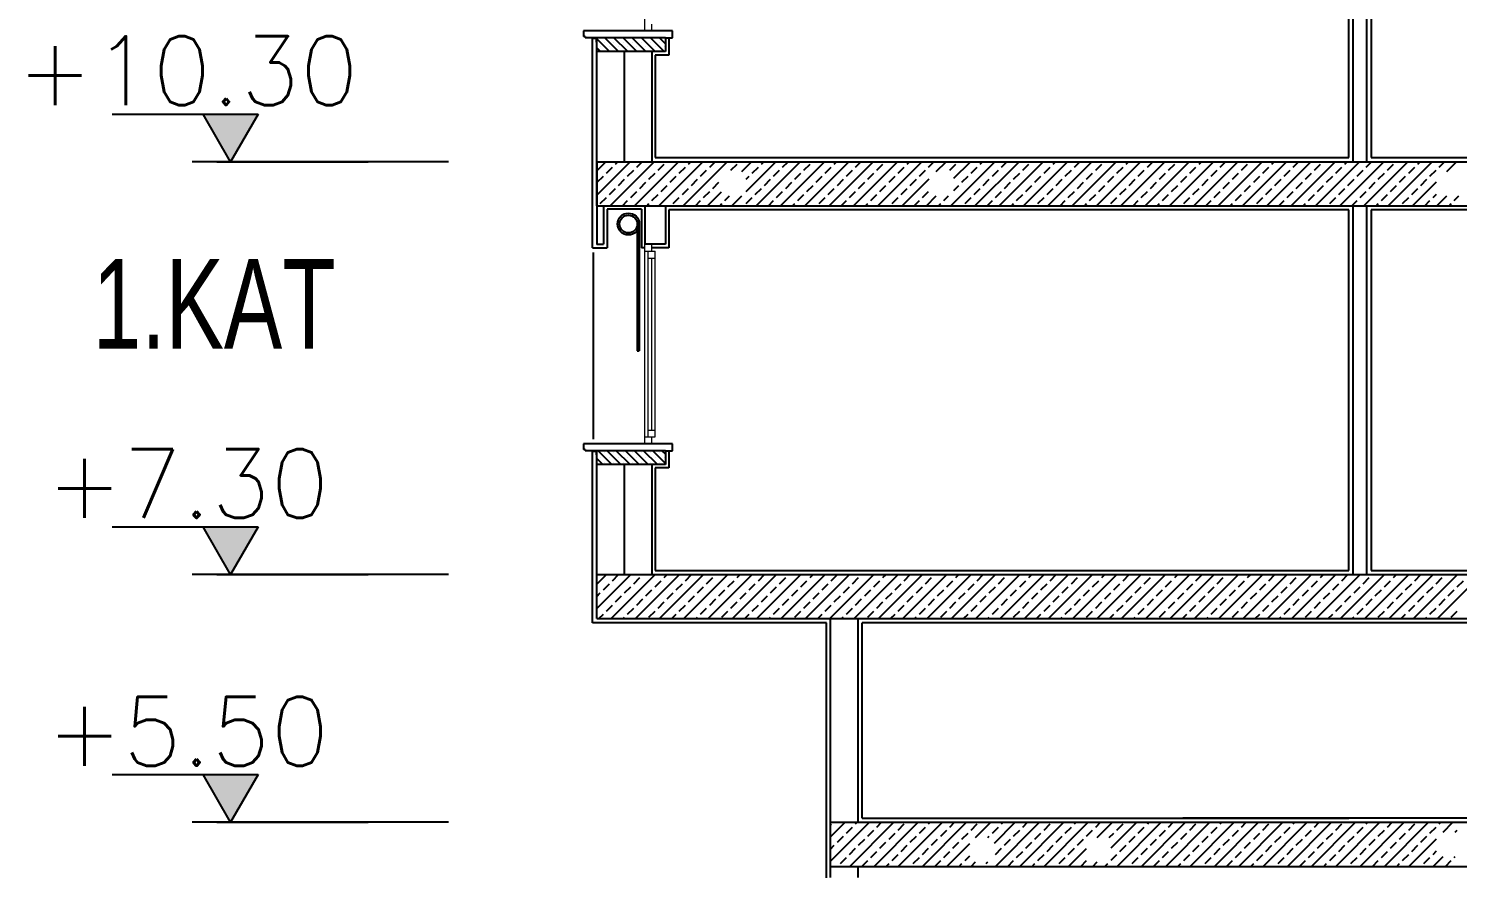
# Model space of a CAD drawing. Header units: inches. Extents: x -7543 to -822, y 102837 to 190349.
# Drawn here: x -837.1014 to -837.0495, y 102836.7615 to 102836.792 of the extents above; entities that cross this region are included whole.
import ezdxf
from ezdxf.enums import TextEntityAlignment as Align

# ---------------------------------------------------------------- set-up
doc = ezdxf.new("R2010")
doc.units = ezdxf.units.IN
doc.header["$MEASUREMENT"] = 0
doc.linetypes.add('ACAD_ISO07W100', pattern=[3, 0, -3])
doc.layers.add('PENCERE', color=7, linetype='Continuous', lineweight=18, true_color=0xffb360)
doc.layers.add('TARAMA', color=8, linetype='Continuous', lineweight=25)
doc.styles.add('MEKAN', font='arial.ttf', dxfattribs={"width": 0.7, "height": 30})
doc.styles.add('ÖLÇÜ', font='simplex.shx')

msp = doc.modelspace()

# ---------------------------------------------------------------- hatches: boundary and pattern name
at = {"layer": 'TARAMA'}
for points in [[(-837.093067, 102836.788919), (-837.095067, 102836.788919), (-837.094067, 102836.787187)], [(-837.093067, 102836.773919), (-837.095067, 102836.773919), (-837.094067, 102836.772187)], [(-837.093067, 102836.764919), (-837.095067, 102836.764919), (-837.094067, 102836.763187)]]:
    msp.add_hatch(color=2, dxfattribs=at).paths.add_polyline_path(points)

# ---------------------------------------------------------------- linework, layer by layer
at = {"layer": 'PENCERE'}
for p, q in [((-837.079005, 102836.791937), (-837.079005, 102836.799187)), ((-837.078755, 102836.791937), (-837.078755, 102836.792187)), ((-837.079005, 102836.776937), (-837.079005, 102836.784187)), ((-837.079005, 102836.783937), (-837.07863, 102836.783937)), ((-837.07888, 102836.777187), (-837.07888, 102836.783937)), ((-837.078755, 102836.783937), (-837.078755, 102836.784187)), ((-837.07863, 102836.777187), (-837.07863, 102836.783937)), ((-837.07888, 102836.783687), (-837.07863, 102836.783687)), ((-837.078755, 102836.777437), (-837.078755, 102836.783687)), ((-837.079005, 102836.777187), (-837.07863, 102836.777187)), ((-837.07888, 102836.777437), (-837.07863, 102836.777437)), ((-837.078755, 102836.776937), (-837.078755, 102836.777187))]:
    msp.add_line(p, q, dxfattribs=at)
at = {"layer": 'TARAMA'}
for p, q in [((-837.053255, 102836.787187), (-837.053255, 102836.800587)), ((-837.052755, 102836.787187), (-837.052755, 102836.800587)), ((-837.053405, 102836.787337), (-837.053405, 102836.800437)), ((-837.052605, 102836.800437), (-837.052605, 102836.787337)), ((-837.08123, 102836.791937), (-837.08123, 102836.791737)), ((-837.078005, 102836.791937), (-837.08123, 102836.791937)), ((-837.08118, 102836.791737), (-837.08123, 102836.791737)), ((-837.08118, 102836.791737), (-837.08118, 102836.791687)), ((-837.078005, 102836.791687), (-837.078005, 102836.791937)), ((-837.080905, 102836.791687), (-837.08118, 102836.791687)), ((-837.078255, 102836.791687), (-837.080905, 102836.791687)), ((-837.080905, 102836.791687), (-837.080905, 102836.791687)), ((-837.080905, 102836.787437), (-837.080905, 102836.791662)), ((-837.08078, 102836.791662), (-837.08088, 102836.791662)), ((-837.08078, 102836.791662), (-837.08078, 102836.791562)), ((-837.080755, 102836.787187), (-837.080755, 102836.791687)), ((-837.08029, 102836.791187), (-837.080755, 102836.791653)), ((-837.080755, 102836.791537), (-837.080755, 102836.791537)), ((-837.080621, 102836.791187), (-837.080755, 102836.791321)), ((-837.078255, 102836.791187), (-837.080755, 102836.791187)), ((-837.080624, 102836.791687), (-837.080624, 102836.791687)), ((-837.080624, 102836.791355), (-837.080624, 102836.791355)), ((-837.079958, 102836.791187), (-837.080458, 102836.791687)), ((-837.080458, 102836.791521), (-837.080458, 102836.791521)), ((-837.080458, 102836.79119), (-837.080458, 102836.79119)), ((-837.080292, 102836.791687), (-837.080292, 102836.791687)), ((-837.080292, 102836.791355), (-837.080292, 102836.791355)), ((-837.079627, 102836.791187), (-837.080127, 102836.791687)), ((-837.080126, 102836.791521), (-837.080126, 102836.791521)), ((-837.080126, 102836.79119), (-837.080126, 102836.79119)), ((-837.079961, 102836.791687), (-837.079961, 102836.791687)), ((-837.079961, 102836.791355), (-837.079961, 102836.791355)), ((-837.079295, 102836.791187), (-837.079795, 102836.791687)), ((-837.079795, 102836.791521), (-837.079795, 102836.791521)), ((-837.079795, 102836.79119), (-837.079795, 102836.79119)), ((-837.079755, 102836.791187), (-837.079755, 102836.787187)), ((-837.079629, 102836.791687), (-837.079629, 102836.791687)), ((-837.079629, 102836.791355), (-837.079629, 102836.791355)), ((-837.078964, 102836.791187), (-837.079464, 102836.791687)), ((-837.079463, 102836.791521), (-837.079463, 102836.791521)), ((-837.079463, 102836.79119), (-837.079463, 102836.79119)), ((-837.079298, 102836.791687), (-837.079298, 102836.791687)), ((-837.079298, 102836.791355), (-837.079298, 102836.791355)), ((-837.078632, 102836.791187), (-837.079132, 102836.791687)), ((-837.079132, 102836.791521), (-837.079132, 102836.791521)), ((-837.079132, 102836.79119), (-837.079132, 102836.79119)), ((-837.078966, 102836.791687), (-837.078966, 102836.791687)), ((-837.078966, 102836.791355), (-837.078966, 102836.791355)), ((-837.078301, 102836.791187), (-837.078801, 102836.791687)), ((-837.078801, 102836.791521), (-837.078801, 102836.791521)), ((-837.078801, 102836.79119), (-837.078801, 102836.79119)), ((-837.078755, 102836.791187), (-837.078755, 102836.787187)), ((-837.078635, 102836.791687), (-837.078635, 102836.791687)), ((-837.078635, 102836.791355), (-837.078635, 102836.791355)), ((-837.078255, 102836.791473), (-837.078469, 102836.791687)), ((-837.078469, 102836.791521), (-837.078469, 102836.791521)), ((-837.078469, 102836.79119), (-837.078469, 102836.79119)), ((-837.078303, 102836.791687), (-837.078303, 102836.791687)), ((-837.078303, 102836.791355), (-837.078303, 102836.791355)), ((-837.078255, 102836.791687), (-837.078255, 102836.791187)), ((-837.078255, 102836.791687), (-837.078255, 102836.791687)), ((-837.078255, 102836.791687), (-837.078255, 102836.791687)), ((-837.078255, 102836.791687), (-837.07813, 102836.791687)), ((-837.07813, 102836.791687), (-837.07813, 102836.791062)), ((-837.07813, 102836.791687), (-837.078005, 102836.791687)), ((-837.07813, 102836.791062), (-837.07863, 102836.791062)), ((-837.07863, 102836.791062), (-837.07863, 102836.787337)), ((-837.080905, 102836.784062), (-837.080905, 102836.789719)), ((-837.080755, 102836.787187), (-837.028505, 102836.787187)), ((-837.080755, 102836.785587), (-837.080755, 102836.787187)), ((-837.080755, 102836.786324), (-837.080755, 102836.787187)), ((-837.080755, 102836.78686), (-837.080428, 102836.787187)), ((-837.080755, 102836.785976), (-837.079544, 102836.787187)), ((-837.080755, 102836.787185), (-837.080755, 102836.786324)), ((-837.080755, 102836.787185), (-837.080755, 102836.784185)), ((-837.08026, 102836.785587), (-837.07866, 102836.787187)), ((-837.080071, 102836.787102), (-837.079986, 102836.787187)), ((-837.079376, 102836.785587), (-837.077776, 102836.787187)), ((-837.079298, 102836.786991), (-837.079102, 102836.787187)), ((-837.07863, 102836.787337), (-837.053405, 102836.787337)), ((-837.078524, 102836.786881), (-837.078303, 102836.787102)), ((-837.078492, 102836.785587), (-837.076892, 102836.787187)), ((-837.077608, 102836.785587), (-837.076008, 102836.787187)), ((-837.07742, 102836.787102), (-837.077334, 102836.787187)), ((-837.076646, 102836.786991), (-837.07645, 102836.787187)), ((-837.075873, 102836.786881), (-837.075652, 102836.787102)), ((-837.075483, 102836.786829), (-837.075124, 102836.787187)), ((-837.075321, 102836.786106), (-837.074241, 102836.787187)), ((-837.074957, 102836.785587), (-837.073357, 102836.787187)), ((-837.074768, 102836.787102), (-837.074683, 102836.787187)), ((-837.074073, 102836.785587), (-837.072473, 102836.787187)), ((-837.073994, 102836.786991), (-837.073799, 102836.787187)), ((-837.073221, 102836.786881), (-837.073, 102836.787102)), ((-837.073189, 102836.785587), (-837.071589, 102836.787187)), ((-837.072305, 102836.785587), (-837.070705, 102836.787187)), ((-837.072116, 102836.787102), (-837.072031, 102836.787187)), ((-837.071421, 102836.785587), (-837.069821, 102836.787187)), ((-837.071343, 102836.786991), (-837.071147, 102836.787187)), ((-837.070569, 102836.786881), (-837.070348, 102836.787102)), ((-837.070537, 102836.785587), (-837.068937, 102836.787187)), ((-837.069465, 102836.787102), (-837.069379, 102836.787187)), ((-837.068691, 102836.786991), (-837.068495, 102836.787187)), ((-837.068412, 102836.786829), (-837.068053, 102836.787187)), ((-837.067918, 102836.786881), (-837.067697, 102836.787102)), ((-837.067886, 102836.785587), (-837.066286, 102836.787187)), ((-837.067771, 102836.786585), (-837.067169, 102836.787187)), ((-837.067002, 102836.785587), (-837.065402, 102836.787187)), ((-837.066813, 102836.787102), (-837.066728, 102836.787187)), ((-837.066118, 102836.785587), (-837.064518, 102836.787187)), ((-837.06604, 102836.786991), (-837.065844, 102836.787187)), ((-837.065266, 102836.786881), (-837.065045, 102836.787102)), ((-837.065234, 102836.785587), (-837.063634, 102836.787187)), ((-837.06435, 102836.785587), (-837.06275, 102836.787187)), ((-837.064161, 102836.787102), (-837.064076, 102836.787187)), ((-837.063466, 102836.785587), (-837.061866, 102836.787187)), ((-837.063388, 102836.786991), (-837.063192, 102836.787187)), ((-837.062614, 102836.786881), (-837.062393, 102836.787102)), ((-837.062582, 102836.785587), (-837.060982, 102836.787187)), ((-837.061698, 102836.785587), (-837.060098, 102836.787187)), ((-837.06151, 102836.787102), (-837.061424, 102836.787187)), ((-837.060815, 102836.785587), (-837.059215, 102836.787187)), ((-837.060736, 102836.786991), (-837.06054, 102836.787187)), ((-837.059963, 102836.786881), (-837.059742, 102836.787102)), ((-837.059931, 102836.785587), (-837.058331, 102836.787187)), ((-837.059047, 102836.785587), (-837.057447, 102836.787187)), ((-837.058858, 102836.787102), (-837.058773, 102836.787187)), ((-837.058163, 102836.785587), (-837.056563, 102836.787187)), ((-837.058085, 102836.786991), (-837.057889, 102836.787187)), ((-837.057311, 102836.786881), (-837.05709, 102836.787102)), ((-837.057279, 102836.785587), (-837.055679, 102836.787187)), ((-837.056395, 102836.785587), (-837.054795, 102836.787187)), ((-837.056206, 102836.787102), (-837.056121, 102836.787187)), ((-837.055511, 102836.785587), (-837.053911, 102836.787187)), ((-837.055433, 102836.786991), (-837.055237, 102836.787187)), ((-837.05466, 102836.786881), (-837.054439, 102836.787102)), ((-837.054627, 102836.785587), (-837.053027, 102836.787187)), ((-837.053743, 102836.785587), (-837.052143, 102836.787187)), ((-837.053555, 102836.787102), (-837.053469, 102836.787187)), ((-837.05286, 102836.785587), (-837.05126, 102836.787187)), ((-837.052781, 102836.786991), (-837.052585, 102836.787187)), ((-837.052605, 102836.787337), (-837.039155, 102836.787337)), ((-837.052008, 102836.786881), (-837.051787, 102836.787102)), ((-837.051976, 102836.785587), (-837.050376, 102836.787187)), ((-837.050903, 102836.787102), (-837.050818, 102836.787187)), ((-837.05013, 102836.786991), (-837.049934, 102836.787187)), ((-837.04985, 102836.786829), (-837.049492, 102836.787187)), ((-837.080734, 102836.786439), (-837.080513, 102836.78666)), ((-837.080403, 102836.78677), (-837.080182, 102836.786991)), ((-837.079961, 102836.786328), (-837.07974, 102836.786549)), ((-837.079629, 102836.78666), (-837.079408, 102836.786881)), ((-837.078856, 102836.786549), (-837.078635, 102836.78677)), ((-837.078082, 102836.786439), (-837.077861, 102836.78666)), ((-837.077751, 102836.78677), (-837.07753, 102836.786991)), ((-837.077309, 102836.786328), (-837.077088, 102836.786549)), ((-837.076978, 102836.78666), (-837.076757, 102836.786881)), ((-837.075321, 102836.786548), (-837.07521, 102836.78666)), ((-837.075099, 102836.78677), (-837.074878, 102836.786991)), ((-837.074657, 102836.786328), (-837.074436, 102836.786549)), ((-837.074326, 102836.78666), (-837.074105, 102836.786881)), ((-837.073553, 102836.786549), (-837.073332, 102836.78677)), ((-837.072779, 102836.786439), (-837.072558, 102836.78666)), ((-837.072448, 102836.78677), (-837.072227, 102836.786991)), ((-837.072006, 102836.786328), (-837.071785, 102836.786549)), ((-837.071674, 102836.78666), (-837.071453, 102836.786881)), ((-837.070901, 102836.786549), (-837.07068, 102836.78677)), ((-837.070127, 102836.786439), (-837.069906, 102836.78666)), ((-837.069796, 102836.78677), (-837.069575, 102836.786991)), ((-837.069653, 102836.785587), (-837.068671, 102836.786569)), ((-837.069354, 102836.786328), (-837.069133, 102836.786549)), ((-837.069023, 102836.78666), (-837.068802, 102836.786881)), ((-837.067476, 102836.786439), (-837.067255, 102836.78666)), ((-837.067144, 102836.78677), (-837.066923, 102836.786991)), ((-837.066702, 102836.786328), (-837.066481, 102836.786549)), ((-837.066371, 102836.78666), (-837.06615, 102836.786881)), ((-837.065598, 102836.786549), (-837.065377, 102836.78677)), ((-837.064824, 102836.786439), (-837.064603, 102836.78666)), ((-837.064493, 102836.78677), (-837.064272, 102836.786991)), ((-837.064051, 102836.786328), (-837.06383, 102836.786549)), ((-837.063719, 102836.78666), (-837.063498, 102836.786881)), ((-837.062946, 102836.786549), (-837.062725, 102836.78677)), ((-837.062173, 102836.786439), (-837.061952, 102836.78666)), ((-837.061841, 102836.78677), (-837.06162, 102836.786991)), ((-837.061399, 102836.786328), (-837.061178, 102836.786549)), ((-837.061068, 102836.78666), (-837.060847, 102836.786881)), ((-837.060294, 102836.786549), (-837.060073, 102836.78677)), ((-837.059521, 102836.786439), (-837.0593, 102836.78666)), ((-837.059189, 102836.78677), (-837.058968, 102836.786991)), ((-837.058747, 102836.786328), (-837.058527, 102836.786549)), ((-837.058416, 102836.78666), (-837.058195, 102836.786881)), ((-837.057643, 102836.786549), (-837.057422, 102836.78677)), ((-837.056869, 102836.786439), (-837.056648, 102836.78666)), ((-837.056538, 102836.78677), (-837.056317, 102836.786991)), ((-837.056096, 102836.786328), (-837.055875, 102836.786549)), ((-837.055764, 102836.78666), (-837.055543, 102836.786881)), ((-837.054991, 102836.786549), (-837.05477, 102836.78677)), ((-837.054218, 102836.786439), (-837.053997, 102836.78666)), ((-837.053886, 102836.78677), (-837.053665, 102836.786991)), ((-837.053444, 102836.786328), (-837.053223, 102836.786549)), ((-837.053113, 102836.78666), (-837.052892, 102836.786881)), ((-837.052339, 102836.786549), (-837.052118, 102836.78677)), ((-837.051566, 102836.786439), (-837.051345, 102836.78666)), ((-837.051234, 102836.78677), (-837.051013, 102836.786991)), ((-837.050793, 102836.786328), (-837.050572, 102836.786549)), ((-837.050461, 102836.78666), (-837.05024, 102836.786881)), ((-837.080292, 102836.785997), (-837.080071, 102836.786218)), ((-837.079519, 102836.785886), (-837.079298, 102836.786107)), ((-837.079187, 102836.786218), (-837.078966, 102836.786439)), ((-837.078745, 102836.785776), (-837.078524, 102836.785997)), ((-837.078414, 102836.786107), (-837.078193, 102836.786328)), ((-837.07764, 102836.785997), (-837.07742, 102836.786218)), ((-837.076867, 102836.785886), (-837.076646, 102836.786107)), ((-837.076724, 102836.785587), (-837.076221, 102836.78609)), ((-837.076536, 102836.786218), (-837.076315, 102836.786439)), ((-837.074989, 102836.785997), (-837.074768, 102836.786218)), ((-837.074215, 102836.785886), (-837.073994, 102836.786107)), ((-837.073884, 102836.786218), (-837.073663, 102836.786439)), ((-837.073442, 102836.785776), (-837.073221, 102836.785997)), ((-837.073111, 102836.786107), (-837.07289, 102836.786328)), ((-837.072337, 102836.785997), (-837.072116, 102836.786218)), ((-837.071564, 102836.785886), (-837.071343, 102836.786107)), ((-837.071232, 102836.786218), (-837.071011, 102836.786439)), ((-837.07079, 102836.785776), (-837.070569, 102836.785997)), ((-837.070459, 102836.786107), (-837.070238, 102836.786328)), ((-837.069686, 102836.785997), (-837.069465, 102836.786218)), ((-837.068912, 102836.785886), (-837.068691, 102836.786107)), ((-837.067771, 102836.786144), (-837.067586, 102836.786328)), ((-837.067034, 102836.785997), (-837.066813, 102836.786218)), ((-837.06626, 102836.785886), (-837.06604, 102836.786107)), ((-837.065929, 102836.786218), (-837.065708, 102836.786439)), ((-837.065487, 102836.785776), (-837.065266, 102836.785997)), ((-837.065156, 102836.786107), (-837.064935, 102836.786328)), ((-837.064382, 102836.785997), (-837.064161, 102836.786218)), ((-837.063609, 102836.785886), (-837.063388, 102836.786107)), ((-837.063277, 102836.786218), (-837.063056, 102836.786439)), ((-837.062835, 102836.785776), (-837.062614, 102836.785997)), ((-837.062504, 102836.786107), (-837.062283, 102836.786328)), ((-837.061731, 102836.785997), (-837.06151, 102836.786218)), ((-837.060957, 102836.785886), (-837.060736, 102836.786107)), ((-837.060626, 102836.786218), (-837.060405, 102836.786439)), ((-837.060184, 102836.785776), (-837.059963, 102836.785997)), ((-837.059852, 102836.786107), (-837.059631, 102836.786328)), ((-837.059079, 102836.785997), (-837.058858, 102836.786218)), ((-837.058306, 102836.785886), (-837.058085, 102836.786107)), ((-837.057974, 102836.786218), (-837.057753, 102836.786439)), ((-837.057532, 102836.785776), (-837.057311, 102836.785997)), ((-837.057201, 102836.786107), (-837.05698, 102836.786328)), ((-837.056427, 102836.785997), (-837.056206, 102836.786218)), ((-837.055654, 102836.785886), (-837.055433, 102836.786107)), ((-837.055322, 102836.786218), (-837.055101, 102836.786439)), ((-837.05488, 102836.785776), (-837.05466, 102836.785997)), ((-837.054549, 102836.786107), (-837.054328, 102836.786328)), ((-837.053776, 102836.785997), (-837.053555, 102836.786218)), ((-837.053002, 102836.785886), (-837.052781, 102836.786107)), ((-837.052671, 102836.786218), (-837.05245, 102836.786439)), ((-837.052229, 102836.785776), (-837.052008, 102836.785997)), ((-837.051897, 102836.786107), (-837.051676, 102836.786328)), ((-837.051124, 102836.785997), (-837.050903, 102836.786218)), ((-837.051092, 102836.785587), (-837.050225, 102836.786454)), ((-837.050351, 102836.785886), (-837.050225, 102836.786012)), ((-837.080755, 102836.785587), (-837.028505, 102836.785587)), ((-837.080755, 102836.785587), (-837.028505, 102836.785587)), ((-837.080624, 102836.785665), (-837.080403, 102836.785886)), ((-837.080505, 102836.785587), (-837.080505, 102836.784187)), ((-837.079818, 102836.785587), (-837.079629, 102836.785776)), ((-837.079005, 102836.785587), (-837.079005, 102836.784187)), ((-837.078934, 102836.785587), (-837.078856, 102836.785665)), ((-837.078255, 102836.785587), (-837.078255, 102836.784187)), ((-837.078255, 102836.785587), (-837.078255, 102836.784187)), ((-837.077972, 102836.785665), (-837.077751, 102836.785886)), ((-837.077166, 102836.785587), (-837.076978, 102836.785776)), ((-837.076283, 102836.785587), (-837.076204, 102836.785665)), ((-837.076094, 102836.785776), (-837.075924, 102836.785946)), ((-837.075841, 102836.785587), (-837.075482, 102836.785946)), ((-837.07532, 102836.785665), (-837.075099, 102836.785886)), ((-837.074515, 102836.785587), (-837.074326, 102836.785776)), ((-837.073631, 102836.785587), (-837.073553, 102836.785665)), ((-837.072669, 102836.785665), (-837.072448, 102836.785886)), ((-837.071863, 102836.785587), (-837.071674, 102836.785776)), ((-837.070979, 102836.785587), (-837.070901, 102836.785665)), ((-837.070017, 102836.785665), (-837.069796, 102836.785886)), ((-837.069211, 102836.785587), (-837.069023, 102836.785776)), ((-837.068769, 102836.785587), (-837.068411, 102836.785946)), ((-837.068328, 102836.785587), (-837.068249, 102836.785665)), ((-837.068139, 102836.785776), (-837.067969, 102836.785946)), ((-837.067365, 102836.785665), (-837.067144, 102836.785886)), ((-837.06656, 102836.785587), (-837.066371, 102836.785776)), ((-837.065676, 102836.785587), (-837.065598, 102836.785665)), ((-837.064714, 102836.785665), (-837.064493, 102836.785886)), ((-837.063908, 102836.785587), (-837.063719, 102836.785776)), ((-837.063024, 102836.785587), (-837.062946, 102836.785665)), ((-837.062062, 102836.785665), (-837.061841, 102836.785886)), ((-837.061256, 102836.785587), (-837.061068, 102836.785776)), ((-837.060373, 102836.785587), (-837.060294, 102836.785665)), ((-837.05941, 102836.785665), (-837.059189, 102836.785886)), ((-837.058605, 102836.785587), (-837.058416, 102836.785776)), ((-837.057721, 102836.785587), (-837.057643, 102836.785665)), ((-837.056759, 102836.785665), (-837.056538, 102836.785886)), ((-837.055953, 102836.785587), (-837.055764, 102836.785776)), ((-837.055069, 102836.785587), (-837.054991, 102836.785665)), ((-837.054107, 102836.785665), (-837.053886, 102836.785886)), ((-837.053302, 102836.785587), (-837.053113, 102836.785776)), ((-837.053255, 102836.772187), (-837.053255, 102836.785587)), ((-837.052755, 102836.772187), (-837.052755, 102836.785587)), ((-837.052418, 102836.785587), (-837.052339, 102836.785665)), ((-837.051455, 102836.785665), (-837.051234, 102836.785886)), ((-837.05065, 102836.785587), (-837.050461, 102836.785776)), ((-837.050208, 102836.785587), (-837.049849, 102836.785946)), ((-837.049766, 102836.785587), (-837.049688, 102836.785665)), ((-837.049577, 102836.785776), (-837.049407, 102836.785946)), ((-837.08038, 102836.785462), (-837.08038, 102836.784062)), ((-837.07913, 102836.785462), (-837.08038, 102836.785462)), ((-837.07913, 102836.785462), (-837.07913, 102836.784062)), ((-837.053405, 102836.785437), (-837.07813, 102836.785437)), ((-837.07813, 102836.785437), (-837.07813, 102836.784062)), ((-837.053405, 102836.772337), (-837.053405, 102836.785437)), ((-837.047405, 102836.785437), (-837.052605, 102836.785437)), ((-837.052605, 102836.785437), (-837.052605, 102836.772337)), ((-837.07928, 102836.78469), (-837.07928, 102836.780316)), ((-837.07928, 102836.784516), (-837.079205, 102836.784516)), ((-837.07928, 102836.784441), (-837.079205, 102836.784441)), ((-837.079205, 102836.784922), (-837.079205, 102836.780316)), ((-837.080905, 102836.784062), (-837.08038, 102836.784062)), ((-837.080755, 102836.784187), (-837.080505, 102836.784187)), ((-837.07928, 102836.784366), (-837.079205, 102836.784366)), ((-837.07928, 102836.784291), (-837.079205, 102836.784291)), ((-837.07928, 102836.784216), (-837.079205, 102836.784216)), ((-837.07928, 102836.784141), (-837.079205, 102836.784141)), ((-837.07928, 102836.784066), (-837.079205, 102836.784066)), ((-837.07928, 102836.783991), (-837.079205, 102836.783991)), ((-837.07928, 102836.783916), (-837.079205, 102836.783916)), ((-837.079005, 102836.784062), (-837.07913, 102836.784062)), ((-837.078255, 102836.784187), (-837.079005, 102836.784187)), ((-837.07813, 102836.784062), (-837.078755, 102836.784062)), ((-837.08088, 102836.783883), (-837.08088, 102836.777109)), ((-837.07928, 102836.783841), (-837.079205, 102836.783841)), ((-837.07928, 102836.783766), (-837.079205, 102836.783766)), ((-837.07928, 102836.783691), (-837.079205, 102836.783691)), ((-837.07928, 102836.783616), (-837.079205, 102836.783616)), ((-837.07928, 102836.783541), (-837.079205, 102836.783541)), ((-837.07928, 102836.783466), (-837.079205, 102836.783466)), ((-837.07928, 102836.783391), (-837.079205, 102836.783391)), ((-837.07928, 102836.783316), (-837.079205, 102836.783316)), ((-837.07928, 102836.783241), (-837.079205, 102836.783241)), ((-837.07928, 102836.783166), (-837.079205, 102836.783166)), ((-837.07928, 102836.783091), (-837.079205, 102836.783091)), ((-837.07928, 102836.783016), (-837.079205, 102836.783016)), ((-837.07928, 102836.782941), (-837.079205, 102836.782941)), ((-837.07928, 102836.782866), (-837.079205, 102836.782866)), ((-837.07928, 102836.782791), (-837.079205, 102836.782791)), ((-837.07928, 102836.782716), (-837.079205, 102836.782716)), ((-837.07928, 102836.782641), (-837.079205, 102836.782641)), ((-837.07928, 102836.782566), (-837.079205, 102836.782566)), ((-837.07928, 102836.782491), (-837.079205, 102836.782491)), ((-837.07928, 102836.782416), (-837.079205, 102836.782416)), ((-837.07928, 102836.782341), (-837.079205, 102836.782341)), ((-837.07928, 102836.782266), (-837.079205, 102836.782266)), ((-837.07928, 102836.782191), (-837.079205, 102836.782191)), ((-837.07928, 102836.782116), (-837.079205, 102836.782116)), ((-837.07928, 102836.782041), (-837.079205, 102836.782041)), ((-837.07928, 102836.781966), (-837.079205, 102836.781966)), ((-837.07928, 102836.781891), (-837.079205, 102836.781891)), ((-837.07928, 102836.781816), (-837.079205, 102836.781816)), ((-837.07928, 102836.781741), (-837.079205, 102836.781741)), ((-837.07928, 102836.781666), (-837.079205, 102836.781666)), ((-837.07928, 102836.781591), (-837.079205, 102836.781591)), ((-837.07928, 102836.781516), (-837.079205, 102836.781516)), ((-837.07928, 102836.781441), (-837.079205, 102836.781441)), ((-837.07928, 102836.781366), (-837.079205, 102836.781366)), ((-837.07928, 102836.781291), (-837.079205, 102836.781291)), ((-837.07928, 102836.781216), (-837.079205, 102836.781216)), ((-837.07928, 102836.781141), (-837.079205, 102836.781141)), ((-837.07928, 102836.781066), (-837.079205, 102836.781066)), ((-837.07928, 102836.780991), (-837.079205, 102836.780991)), ((-837.07928, 102836.780916), (-837.079205, 102836.780916)), ((-837.07928, 102836.780841), (-837.079205, 102836.780841)), ((-837.07928, 102836.780766), (-837.079205, 102836.780766)), ((-837.07928, 102836.780691), (-837.079205, 102836.780691)), ((-837.07928, 102836.780616), (-837.079205, 102836.780616)), ((-837.07928, 102836.780541), (-837.079205, 102836.780541)), ((-837.07928, 102836.780466), (-837.079205, 102836.780466)), ((-837.07928, 102836.780391), (-837.079205, 102836.780391)), ((-837.07928, 102836.780316), (-837.079205, 102836.780316)), ((-837.08123, 102836.776937), (-837.08123, 102836.776737)), ((-837.078005, 102836.776937), (-837.08123, 102836.776937)), ((-837.08118, 102836.776737), (-837.08123, 102836.776737)), ((-837.08118, 102836.776737), (-837.08118, 102836.776687)), ((-837.080905, 102836.776687), (-837.08118, 102836.776687)), ((-837.078255, 102836.776687), (-837.080905, 102836.776687)), ((-837.080905, 102836.776687), (-837.080905, 102836.776687)), ((-837.080905, 102836.770437), (-837.080905, 102836.776662)), ((-837.08078, 102836.776662), (-837.08088, 102836.776662)), ((-837.08078, 102836.776662), (-837.08078, 102836.776562)), ((-837.080755, 102836.772187), (-837.080755, 102836.776687)), ((-837.080205, 102836.776187), (-837.080705, 102836.776687)), ((-837.079874, 102836.776187), (-837.080374, 102836.776687)), ((-837.079542, 102836.776187), (-837.080042, 102836.776687)), ((-837.079211, 102836.776187), (-837.079711, 102836.776687)), ((-837.078879, 102836.776187), (-837.079379, 102836.776687)), ((-837.078548, 102836.776187), (-837.079048, 102836.776687)), ((-837.078255, 102836.776226), (-837.078716, 102836.776687)), ((-837.078255, 102836.776557), (-837.078385, 102836.776687)), ((-837.078255, 102836.776687), (-837.078255, 102836.776187)), ((-837.078255, 102836.776687), (-837.078255, 102836.776687)), ((-837.078255, 102836.776687), (-837.078255, 102836.776687)), ((-837.078255, 102836.776687), (-837.07813, 102836.776687)), ((-837.07813, 102836.776687), (-837.07813, 102836.776062)), ((-837.07813, 102836.776687), (-837.078005, 102836.776687)), ((-837.078005, 102836.776687), (-837.078005, 102836.776937)), ((-837.080755, 102836.776537), (-837.080755, 102836.776537)), ((-837.080537, 102836.776187), (-837.080755, 102836.776406)), ((-837.078255, 102836.776187), (-837.080755, 102836.776187)), ((-837.080624, 102836.77644), (-837.080624, 102836.77644)), ((-837.080458, 102836.776606), (-837.080458, 102836.776606)), ((-837.080458, 102836.776274), (-837.080458, 102836.776274)), ((-837.080292, 102836.77644), (-837.080292, 102836.77644)), ((-837.080126, 102836.776606), (-837.080126, 102836.776606)), ((-837.080126, 102836.776274), (-837.080126, 102836.776274)), ((-837.079961, 102836.77644), (-837.079961, 102836.77644)), ((-837.079795, 102836.776606), (-837.079795, 102836.776606)), ((-837.079795, 102836.776274), (-837.079795, 102836.776274)), ((-837.079755, 102836.776187), (-837.079755, 102836.772187)), ((-837.079629, 102836.77644), (-837.079629, 102836.77644)), ((-837.079463, 102836.776606), (-837.079463, 102836.776606)), ((-837.079463, 102836.776274), (-837.079463, 102836.776274)), ((-837.079298, 102836.77644), (-837.079298, 102836.77644)), ((-837.079132, 102836.776606), (-837.079132, 102836.776606)), ((-837.079132, 102836.776274), (-837.079132, 102836.776274)), ((-837.078966, 102836.77644), (-837.078966, 102836.77644)), ((-837.078801, 102836.776606), (-837.078801, 102836.776606)), ((-837.078801, 102836.776274), (-837.078801, 102836.776274)), ((-837.078755, 102836.776187), (-837.078755, 102836.772187)), ((-837.078635, 102836.77644), (-837.078635, 102836.77644)), ((-837.078469, 102836.776606), (-837.078469, 102836.776606)), ((-837.078469, 102836.776274), (-837.078469, 102836.776274)), ((-837.078303, 102836.77644), (-837.078303, 102836.77644)), ((-837.07813, 102836.776062), (-837.07863, 102836.776062)), ((-837.07863, 102836.776062), (-837.07863, 102836.772337)), ((-837.080755, 102836.772187), (-837.028505, 102836.772187)), ((-837.080755, 102836.770587), (-837.080755, 102836.772187)), ((-837.080755, 102836.771834), (-837.080402, 102836.772187)), ((-837.080755, 102836.77095), (-837.079518, 102836.772187)), ((-837.080234, 102836.770587), (-837.078634, 102836.772187)), ((-837.080182, 102836.771965), (-837.079961, 102836.772186)), ((-837.079408, 102836.771855), (-837.079187, 102836.772076)), ((-837.07935, 102836.770587), (-837.07775, 102836.772187)), ((-837.079077, 102836.772186), (-837.079076, 102836.772187)), ((-837.078635, 102836.771744), (-837.078414, 102836.771965)), ((-837.07863, 102836.772337), (-837.053405, 102836.772337)), ((-837.078466, 102836.770587), (-837.076866, 102836.772187)), ((-837.078303, 102836.772076), (-837.078192, 102836.772187)), ((-837.077582, 102836.770587), (-837.075982, 102836.772187)), ((-837.07753, 102836.771965), (-837.077309, 102836.772186)), ((-837.076757, 102836.771855), (-837.076536, 102836.772076)), ((-837.076698, 102836.770587), (-837.075098, 102836.772187)), ((-837.076425, 102836.772186), (-837.076424, 102836.772187)), ((-837.075983, 102836.771744), (-837.075762, 102836.771965)), ((-837.075815, 102836.770587), (-837.074215, 102836.772187)), ((-837.075652, 102836.772076), (-837.07554, 102836.772187)), ((-837.074931, 102836.770587), (-837.073331, 102836.772187)), ((-837.074878, 102836.771965), (-837.074657, 102836.772186)), ((-837.074105, 102836.771855), (-837.073884, 102836.772076)), ((-837.074047, 102836.770587), (-837.072447, 102836.772187)), ((-837.073773, 102836.772186), (-837.073773, 102836.772187)), ((-837.073332, 102836.771744), (-837.073111, 102836.771965)), ((-837.073163, 102836.770587), (-837.071563, 102836.772187)), ((-837.073, 102836.772076), (-837.072889, 102836.772187)), ((-837.072279, 102836.770587), (-837.070679, 102836.772187)), ((-837.072227, 102836.771965), (-837.072006, 102836.772186)), ((-837.071453, 102836.771855), (-837.071232, 102836.772076)), ((-837.071395, 102836.770587), (-837.069795, 102836.772187)), ((-837.071122, 102836.772186), (-837.071121, 102836.772187)), ((-837.07068, 102836.771744), (-837.070459, 102836.771965)), ((-837.070511, 102836.770587), (-837.068911, 102836.772187)), ((-837.070348, 102836.772076), (-837.070237, 102836.772187)), ((-837.069627, 102836.770587), (-837.068027, 102836.772187)), ((-837.069575, 102836.771965), (-837.069354, 102836.772186)), ((-837.068802, 102836.771855), (-837.068581, 102836.772076)), ((-837.068743, 102836.770587), (-837.067143, 102836.772187)), ((-837.06847, 102836.772186), (-837.068469, 102836.772187)), ((-837.068028, 102836.771744), (-837.067807, 102836.771965)), ((-837.06786, 102836.770587), (-837.06626, 102836.772187)), ((-837.067697, 102836.772076), (-837.067585, 102836.772187)), ((-837.066976, 102836.770587), (-837.065376, 102836.772187)), ((-837.066923, 102836.771965), (-837.066702, 102836.772186)), ((-837.06615, 102836.771855), (-837.065929, 102836.772076)), ((-837.066092, 102836.770587), (-837.064492, 102836.772187)), ((-837.065819, 102836.772186), (-837.065818, 102836.772187)), ((-837.065377, 102836.771744), (-837.065156, 102836.771965)), ((-837.065208, 102836.770587), (-837.063608, 102836.772187)), ((-837.065045, 102836.772076), (-837.064934, 102836.772187)), ((-837.064324, 102836.770587), (-837.062724, 102836.772187)), ((-837.064272, 102836.771965), (-837.064051, 102836.772186)), ((-837.063498, 102836.771855), (-837.063277, 102836.772076)), ((-837.06344, 102836.770587), (-837.06184, 102836.772187)), ((-837.063167, 102836.772186), (-837.063166, 102836.772187)), ((-837.062725, 102836.771744), (-837.062504, 102836.771965)), ((-837.062556, 102836.770587), (-837.060956, 102836.772187)), ((-837.062393, 102836.772076), (-837.062282, 102836.772187)), ((-837.061672, 102836.770587), (-837.060072, 102836.772187)), ((-837.06162, 102836.771965), (-837.061399, 102836.772186)), ((-837.060847, 102836.771855), (-837.060626, 102836.772076)), ((-837.060789, 102836.770587), (-837.059189, 102836.772187)), ((-837.060515, 102836.772186), (-837.060514, 102836.772187)), ((-837.060073, 102836.771744), (-837.059852, 102836.771965)), ((-837.059905, 102836.770587), (-837.058305, 102836.772187)), ((-837.059742, 102836.772076), (-837.05963, 102836.772187)), ((-837.059021, 102836.770587), (-837.057421, 102836.772187)), ((-837.058968, 102836.771965), (-837.058747, 102836.772186)), ((-837.058195, 102836.771855), (-837.057974, 102836.772076)), ((-837.058137, 102836.770587), (-837.056537, 102836.772187)), ((-837.057864, 102836.772186), (-837.057863, 102836.772187)), ((-837.057422, 102836.771744), (-837.057201, 102836.771965)), ((-837.057253, 102836.770587), (-837.055653, 102836.772187)), ((-837.05709, 102836.772076), (-837.056979, 102836.772187)), ((-837.056369, 102836.770587), (-837.054769, 102836.772187)), ((-837.056317, 102836.771965), (-837.056096, 102836.772186)), ((-837.055543, 102836.771855), (-837.055322, 102836.772076)), ((-837.055485, 102836.770587), (-837.053885, 102836.772187)), ((-837.055212, 102836.772186), (-837.055211, 102836.772187)), ((-837.05477, 102836.771744), (-837.054549, 102836.771965)), ((-837.054601, 102836.770587), (-837.053001, 102836.772187)), ((-837.054439, 102836.772076), (-837.054327, 102836.772187)), ((-837.053717, 102836.770587), (-837.052117, 102836.772187)), ((-837.053665, 102836.771965), (-837.053444, 102836.772186)), ((-837.052892, 102836.771855), (-837.052671, 102836.772076)), ((-837.052834, 102836.770587), (-837.051234, 102836.772187)), ((-837.052605, 102836.772337), (-837.039155, 102836.772337)), ((-837.05256, 102836.772186), (-837.052559, 102836.772187)), ((-837.052118, 102836.771744), (-837.051897, 102836.771965)), ((-837.05195, 102836.770587), (-837.05035, 102836.772187)), ((-837.051787, 102836.772076), (-837.051676, 102836.772187)), ((-837.051066, 102836.770587), (-837.049466, 102836.772187)), ((-837.051013, 102836.771965), (-837.050793, 102836.772186)), ((-837.05024, 102836.771855), (-837.050019, 102836.772076)), ((-837.050182, 102836.770587), (-837.048582, 102836.772187)), ((-837.049909, 102836.772186), (-837.049908, 102836.772187)), ((-837.049467, 102836.771744), (-837.049246, 102836.771965)), ((-837.080755, 102836.771392), (-837.080624, 102836.771523)), ((-837.080513, 102836.771634), (-837.080292, 102836.771855)), ((-837.07974, 102836.771523), (-837.079519, 102836.771744)), ((-837.078966, 102836.771413), (-837.078745, 102836.771634)), ((-837.078193, 102836.771302), (-837.077972, 102836.771523)), ((-837.077861, 102836.771634), (-837.07764, 102836.771855)), ((-837.077088, 102836.771523), (-837.076867, 102836.771744)), ((-837.076315, 102836.771413), (-837.076094, 102836.771634)), ((-837.075541, 102836.771302), (-837.07532, 102836.771523)), ((-837.07521, 102836.771634), (-837.074989, 102836.771855)), ((-837.074436, 102836.771523), (-837.074215, 102836.771744)), ((-837.073663, 102836.771413), (-837.073442, 102836.771634)), ((-837.07289, 102836.771302), (-837.072669, 102836.771523)), ((-837.072558, 102836.771634), (-837.072337, 102836.771855)), ((-837.071785, 102836.771523), (-837.071564, 102836.771744)), ((-837.071011, 102836.771413), (-837.07079, 102836.771634)), ((-837.070238, 102836.771302), (-837.070017, 102836.771523)), ((-837.069906, 102836.771634), (-837.069686, 102836.771855)), ((-837.069133, 102836.771523), (-837.068912, 102836.771744)), ((-837.06836, 102836.771413), (-837.068139, 102836.771634)), ((-837.067586, 102836.771302), (-837.067365, 102836.771523)), ((-837.067255, 102836.771634), (-837.067034, 102836.771855)), ((-837.066481, 102836.771523), (-837.06626, 102836.771744)), ((-837.065708, 102836.771413), (-837.065487, 102836.771634)), ((-837.064935, 102836.771302), (-837.064714, 102836.771523)), ((-837.064603, 102836.771634), (-837.064382, 102836.771855)), ((-837.06383, 102836.771523), (-837.063609, 102836.771744)), ((-837.063056, 102836.771413), (-837.062835, 102836.771634)), ((-837.062283, 102836.771302), (-837.062062, 102836.771523)), ((-837.061952, 102836.771634), (-837.061731, 102836.771855)), ((-837.061178, 102836.771523), (-837.060957, 102836.771744)), ((-837.060405, 102836.771413), (-837.060184, 102836.771634)), ((-837.059631, 102836.771302), (-837.05941, 102836.771523)), ((-837.0593, 102836.771634), (-837.059079, 102836.771855)), ((-837.058527, 102836.771523), (-837.058306, 102836.771744)), ((-837.057753, 102836.771413), (-837.057532, 102836.771634)), ((-837.05698, 102836.771302), (-837.056759, 102836.771523)), ((-837.056648, 102836.771634), (-837.056427, 102836.771855)), ((-837.055875, 102836.771523), (-837.055654, 102836.771744)), ((-837.055101, 102836.771413), (-837.05488, 102836.771634)), ((-837.054328, 102836.771302), (-837.054107, 102836.771523)), ((-837.053997, 102836.771634), (-837.053776, 102836.771855)), ((-837.053223, 102836.771523), (-837.053002, 102836.771744)), ((-837.05245, 102836.771413), (-837.052229, 102836.771634)), ((-837.051676, 102836.771302), (-837.051455, 102836.771523)), ((-837.051345, 102836.771634), (-837.051124, 102836.771855)), ((-837.050572, 102836.771523), (-837.050351, 102836.771744)), ((-837.049798, 102836.771413), (-837.049577, 102836.771634)), ((-837.080403, 102836.77086), (-837.080182, 102836.771081)), ((-837.080071, 102836.771192), (-837.07985, 102836.771413)), ((-837.079629, 102836.77075), (-837.079408, 102836.770971)), ((-837.079298, 102836.771081), (-837.079077, 102836.771302)), ((-837.078524, 102836.770971), (-837.078303, 102836.771192)), ((-837.077751, 102836.77086), (-837.07753, 102836.771081)), ((-837.07742, 102836.771192), (-837.077199, 102836.771413)), ((-837.076978, 102836.77075), (-837.076757, 102836.770971)), ((-837.076646, 102836.771081), (-837.076425, 102836.771302)), ((-837.075873, 102836.770971), (-837.075652, 102836.771192)), ((-837.075099, 102836.77086), (-837.074878, 102836.771081)), ((-837.074768, 102836.771192), (-837.074547, 102836.771413)), ((-837.074326, 102836.77075), (-837.074105, 102836.770971)), ((-837.073994, 102836.771081), (-837.073773, 102836.771302)), ((-837.073221, 102836.770971), (-837.073, 102836.771192)), ((-837.072448, 102836.77086), (-837.072227, 102836.771081)), ((-837.072116, 102836.771192), (-837.071895, 102836.771413)), ((-837.071674, 102836.77075), (-837.071453, 102836.770971)), ((-837.071343, 102836.771081), (-837.071122, 102836.771302)), ((-837.070569, 102836.770971), (-837.070348, 102836.771192)), ((-837.069796, 102836.77086), (-837.069575, 102836.771081)), ((-837.069465, 102836.771192), (-837.069244, 102836.771413)), ((-837.069023, 102836.77075), (-837.068802, 102836.770971)), ((-837.068691, 102836.771081), (-837.06847, 102836.771302)), ((-837.067918, 102836.770971), (-837.067697, 102836.771192)), ((-837.067144, 102836.77086), (-837.066923, 102836.771081)), ((-837.066813, 102836.771192), (-837.066592, 102836.771413)), ((-837.066371, 102836.77075), (-837.06615, 102836.770971)), ((-837.06604, 102836.771081), (-837.065819, 102836.771302)), ((-837.065266, 102836.770971), (-837.065045, 102836.771192)), ((-837.064493, 102836.77086), (-837.064272, 102836.771081)), ((-837.064161, 102836.771192), (-837.06394, 102836.771413)), ((-837.063719, 102836.77075), (-837.063498, 102836.770971)), ((-837.063388, 102836.771081), (-837.063167, 102836.771302)), ((-837.062614, 102836.770971), (-837.062393, 102836.771192)), ((-837.061841, 102836.77086), (-837.06162, 102836.771081)), ((-837.06151, 102836.771192), (-837.061289, 102836.771413)), ((-837.061068, 102836.77075), (-837.060847, 102836.770971)), ((-837.060736, 102836.771081), (-837.060515, 102836.771302)), ((-837.059963, 102836.770971), (-837.059742, 102836.771192)), ((-837.059189, 102836.77086), (-837.058968, 102836.771081)), ((-837.058858, 102836.771192), (-837.058637, 102836.771413)), ((-837.058416, 102836.77075), (-837.058195, 102836.770971)), ((-837.058085, 102836.771081), (-837.057864, 102836.771302)), ((-837.057311, 102836.770971), (-837.05709, 102836.771192)), ((-837.056538, 102836.77086), (-837.056317, 102836.771081)), ((-837.056206, 102836.771192), (-837.055985, 102836.771413)), ((-837.055764, 102836.77075), (-837.055543, 102836.770971)), ((-837.055433, 102836.771081), (-837.055212, 102836.771302)), ((-837.05466, 102836.770971), (-837.054439, 102836.771192)), ((-837.053886, 102836.77086), (-837.053665, 102836.771081)), ((-837.053555, 102836.771192), (-837.053334, 102836.771413)), ((-837.053113, 102836.77075), (-837.052892, 102836.770971)), ((-837.052781, 102836.771081), (-837.05256, 102836.771302)), ((-837.052008, 102836.770971), (-837.051787, 102836.771192)), ((-837.051234, 102836.77086), (-837.051013, 102836.771081)), ((-837.050903, 102836.771192), (-837.050682, 102836.771413)), ((-837.050461, 102836.77075), (-837.05024, 102836.770971)), ((-837.05013, 102836.771081), (-837.049909, 102836.771302)), ((-837.072405, 102836.770437), (-837.080905, 102836.770437)), ((-837.080755, 102836.770587), (-837.028505, 102836.770587)), ((-837.080676, 102836.770587), (-837.080513, 102836.77075)), ((-837.079792, 102836.770587), (-837.07974, 102836.770639)), ((-837.078856, 102836.770639), (-837.078635, 102836.77086)), ((-837.078024, 102836.770587), (-837.077861, 102836.77075)), ((-837.07714, 102836.770587), (-837.077088, 102836.770639)), ((-837.076204, 102836.770639), (-837.075983, 102836.77086)), ((-837.075373, 102836.770587), (-837.07521, 102836.77075)), ((-837.074489, 102836.770587), (-837.074436, 102836.770639)), ((-837.073553, 102836.770639), (-837.073332, 102836.77086)), ((-837.072721, 102836.770587), (-837.072558, 102836.77075)), ((-837.072405, 102836.761037), (-837.072405, 102836.770437)), ((-837.072255, 102836.761187), (-837.072255, 102836.770587)), ((-837.071837, 102836.770587), (-837.071785, 102836.770639)), ((-837.071255, 102836.763187), (-837.071255, 102836.770587)), ((-837.028205, 102836.770437), (-837.071105, 102836.770437)), ((-837.071105, 102836.763337), (-837.071105, 102836.770437)), ((-837.070901, 102836.770639), (-837.07068, 102836.77086)), ((-837.070069, 102836.770587), (-837.069906, 102836.77075)), ((-837.069185, 102836.770587), (-837.069133, 102836.770639)), ((-837.068249, 102836.770639), (-837.068028, 102836.77086)), ((-837.067418, 102836.770587), (-837.067255, 102836.77075)), ((-837.066534, 102836.770587), (-837.066481, 102836.770639)), ((-837.065598, 102836.770639), (-837.065377, 102836.77086)), ((-837.064766, 102836.770587), (-837.064603, 102836.77075)), ((-837.063882, 102836.770587), (-837.06383, 102836.770639)), ((-837.062946, 102836.770639), (-837.062725, 102836.77086)), ((-837.062114, 102836.770587), (-837.061952, 102836.77075)), ((-837.06123, 102836.770587), (-837.061178, 102836.770639)), ((-837.060294, 102836.770639), (-837.060073, 102836.77086)), ((-837.059463, 102836.770587), (-837.0593, 102836.77075)), ((-837.058579, 102836.770587), (-837.058527, 102836.770639)), ((-837.057643, 102836.770639), (-837.057422, 102836.77086)), ((-837.056811, 102836.770587), (-837.056648, 102836.77075)), ((-837.055927, 102836.770587), (-837.055875, 102836.770639)), ((-837.054991, 102836.770639), (-837.05477, 102836.77086)), ((-837.054159, 102836.770587), (-837.053997, 102836.77075)), ((-837.053276, 102836.770587), (-837.053223, 102836.770639)), ((-837.052339, 102836.770639), (-837.052118, 102836.77086)), ((-837.051508, 102836.770587), (-837.051345, 102836.77075)), ((-837.050624, 102836.770587), (-837.050572, 102836.770639)), ((-837.049688, 102836.770639), (-837.049467, 102836.77086)), ((-837.072255, 102836.763187), (-837.028505, 102836.763187)), ((-837.072255, 102836.762656), (-837.071724, 102836.763187)), ((-837.072255, 102836.761772), (-837.07084, 102836.763187)), ((-837.071556, 102836.761587), (-837.069956, 102836.763187)), ((-837.071343, 102836.763126), (-837.071282, 102836.763187)), ((-837.071105, 102836.763337), (-837.053405, 102836.763337)), ((-837.070672, 102836.761587), (-837.069072, 102836.763187)), ((-837.070569, 102836.763016), (-837.070398, 102836.763187)), ((-837.069789, 102836.761587), (-837.068189, 102836.763187)), ((-837.068905, 102836.761587), (-837.067305, 102836.763187)), ((-837.068691, 102836.763126), (-837.06863, 102836.763187)), ((-837.067918, 102836.763016), (-837.067747, 102836.763187)), ((-837.066979, 102836.762629), (-837.066421, 102836.763187)), ((-837.066293, 102836.762431), (-837.065537, 102836.763187)), ((-837.066253, 102836.761587), (-837.064653, 102836.763187)), ((-837.06604, 102836.763126), (-837.065979, 102836.763187)), ((-837.065369, 102836.761587), (-837.063769, 102836.763187)), ((-837.065266, 102836.763016), (-837.065095, 102836.763187)), ((-837.064485, 102836.761587), (-837.062885, 102836.763187)), ((-837.063388, 102836.763126), (-837.063327, 102836.763187)), ((-837.062614, 102836.763016), (-837.062443, 102836.763187)), ((-837.06256, 102836.762629), (-837.062001, 102836.763187)), ((-837.062051, 102836.762254), (-837.061117, 102836.763187)), ((-837.061834, 102836.761587), (-837.060234, 102836.763187)), ((-837.06095, 102836.761587), (-837.05935, 102836.763187)), ((-837.060736, 102836.763126), (-837.060676, 102836.763187)), ((-837.060066, 102836.761587), (-837.058466, 102836.763187)), ((-837.059963, 102836.763016), (-837.059792, 102836.763187)), ((-837.028505, 102836.763337), (-837.059444, 102836.763337)), ((-837.059182, 102836.761587), (-837.057582, 102836.763187)), ((-837.058298, 102836.761587), (-837.056698, 102836.763187)), ((-837.058085, 102836.763126), (-837.058024, 102836.763187)), ((-837.057414, 102836.761587), (-837.055814, 102836.763187)), ((-837.057311, 102836.763016), (-837.05714, 102836.763187)), ((-837.05653, 102836.761587), (-837.05493, 102836.763187)), ((-837.055646, 102836.761587), (-837.054046, 102836.763187)), ((-837.055433, 102836.763126), (-837.055372, 102836.763187)), ((-837.054763, 102836.761587), (-837.053163, 102836.763187)), ((-837.05466, 102836.763016), (-837.054488, 102836.763187)), ((-837.053879, 102836.761587), (-837.052279, 102836.763187)), ((-837.052995, 102836.761587), (-837.051395, 102836.763187)), ((-837.052781, 102836.763126), (-837.052721, 102836.763187)), ((-837.052111, 102836.761587), (-837.050511, 102836.763187)), ((-837.052008, 102836.763016), (-837.051837, 102836.763187)), ((-837.05013, 102836.763126), (-837.050069, 102836.763187)), ((-837.049986, 102836.762829), (-837.049627, 102836.763187)), ((-837.072255, 102836.763098), (-837.072227, 102836.763126)), ((-837.072006, 102836.762464), (-837.071785, 102836.762685)), ((-837.071674, 102836.762795), (-837.071453, 102836.763016)), ((-837.070901, 102836.762685), (-837.07068, 102836.762905)), ((-837.070127, 102836.762574), (-837.069906, 102836.762795)), ((-837.069796, 102836.762905), (-837.069575, 102836.763126)), ((-837.069354, 102836.762464), (-837.069133, 102836.762685)), ((-837.069023, 102836.762795), (-837.068802, 102836.763016)), ((-837.068249, 102836.762685), (-837.068028, 102836.762905)), ((-837.067476, 102836.762574), (-837.067255, 102836.762795)), ((-837.067144, 102836.762905), (-837.066923, 102836.763126)), ((-837.066537, 102836.762629), (-837.066481, 102836.762685)), ((-837.066371, 102836.762795), (-837.06615, 102836.763016)), ((-837.065598, 102836.762685), (-837.065377, 102836.762905)), ((-837.064824, 102836.762574), (-837.064603, 102836.762795)), ((-837.064493, 102836.762905), (-837.064272, 102836.763126)), ((-837.064051, 102836.762464), (-837.06383, 102836.762685)), ((-837.063719, 102836.762795), (-837.063498, 102836.763016)), ((-837.062946, 102836.762685), (-837.062725, 102836.762905)), ((-837.062118, 102836.762629), (-837.061952, 102836.762795)), ((-837.061841, 102836.762905), (-837.06162, 102836.763126)), ((-837.061399, 102836.762464), (-837.061178, 102836.762685)), ((-837.061068, 102836.762795), (-837.060847, 102836.763016)), ((-837.060294, 102836.762685), (-837.060073, 102836.762905)), ((-837.059521, 102836.762574), (-837.0593, 102836.762795)), ((-837.059189, 102836.762905), (-837.058968, 102836.763126)), ((-837.058747, 102836.762464), (-837.058527, 102836.762685)), ((-837.058416, 102836.762795), (-837.058195, 102836.763016)), ((-837.057643, 102836.762685), (-837.057422, 102836.762905)), ((-837.056869, 102836.762574), (-837.056648, 102836.762795)), ((-837.056538, 102836.762905), (-837.056317, 102836.763126)), ((-837.056096, 102836.762464), (-837.055875, 102836.762685)), ((-837.055764, 102836.762795), (-837.055543, 102836.763016)), ((-837.054991, 102836.762685), (-837.05477, 102836.762905)), ((-837.054218, 102836.762574), (-837.053997, 102836.762795)), ((-837.053886, 102836.762905), (-837.053665, 102836.763126)), ((-837.053444, 102836.762464), (-837.053223, 102836.762685)), ((-837.053113, 102836.762795), (-837.052892, 102836.763016)), ((-837.052339, 102836.762685), (-837.052118, 102836.762905)), ((-837.051566, 102836.762574), (-837.051345, 102836.762795)), ((-837.051234, 102836.762905), (-837.051013, 102836.763126)), ((-837.050793, 102836.762464), (-837.050572, 102836.762685)), ((-837.050461, 102836.762795), (-837.05024, 102836.763016)), ((-837.049544, 102836.762829), (-837.049467, 102836.762905)), ((-837.072255, 102836.762214), (-837.072116, 102836.762353)), ((-837.071564, 102836.762022), (-837.071343, 102836.762243)), ((-837.071232, 102836.762353), (-837.071011, 102836.762574)), ((-837.07079, 102836.761911), (-837.070569, 102836.762132)), ((-837.070459, 102836.762243), (-837.070238, 102836.762464)), ((-837.069686, 102836.762132), (-837.069465, 102836.762353)), ((-837.068912, 102836.762022), (-837.068691, 102836.762243)), ((-837.068581, 102836.762353), (-837.06836, 102836.762574)), ((-837.068139, 102836.761911), (-837.067918, 102836.762132)), ((-837.068021, 102836.761587), (-837.067193, 102836.762415)), ((-837.067807, 102836.762243), (-837.067586, 102836.762464)), ((-837.06626, 102836.762022), (-837.06604, 102836.762243)), ((-837.065929, 102836.762353), (-837.065708, 102836.762574)), ((-837.065487, 102836.761911), (-837.065266, 102836.762132)), ((-837.065156, 102836.762243), (-837.064935, 102836.762464)), ((-837.064382, 102836.762132), (-837.064161, 102836.762353)), ((-837.063609, 102836.762022), (-837.063388, 102836.762243)), ((-837.063601, 102836.761587), (-837.062951, 102836.762238)), ((-837.063277, 102836.762353), (-837.063056, 102836.762574)), ((-837.061731, 102836.762132), (-837.06151, 102836.762353)), ((-837.060957, 102836.762022), (-837.060736, 102836.762243)), ((-837.060626, 102836.762353), (-837.060405, 102836.762574)), ((-837.060184, 102836.761911), (-837.059963, 102836.762132)), ((-837.059852, 102836.762243), (-837.059631, 102836.762464)), ((-837.059079, 102836.762132), (-837.058858, 102836.762353)), ((-837.058306, 102836.762022), (-837.058085, 102836.762243)), ((-837.057974, 102836.762353), (-837.057753, 102836.762574)), ((-837.057532, 102836.761911), (-837.057311, 102836.762132)), ((-837.057201, 102836.762243), (-837.05698, 102836.762464)), ((-837.056427, 102836.762132), (-837.056206, 102836.762353)), ((-837.055654, 102836.762022), (-837.055433, 102836.762243)), ((-837.055322, 102836.762353), (-837.055101, 102836.762574)), ((-837.05488, 102836.761911), (-837.05466, 102836.762132)), ((-837.054549, 102836.762243), (-837.054328, 102836.762464)), ((-837.053776, 102836.762132), (-837.053555, 102836.762353)), ((-837.053002, 102836.762022), (-837.052781, 102836.762243)), ((-837.052671, 102836.762353), (-837.05245, 102836.762574)), ((-837.052229, 102836.761911), (-837.052008, 102836.762132)), ((-837.051897, 102836.762243), (-837.051676, 102836.762464)), ((-837.051227, 102836.761587), (-837.050225, 102836.762589)), ((-837.051124, 102836.762132), (-837.050903, 102836.762353)), ((-837.050351, 102836.762022), (-837.050225, 102836.762147)), ((-837.072255, 102836.761587), (-837.028505, 102836.761587)), ((-837.071895, 102836.76169), (-837.071674, 102836.761911)), ((-837.071255, 102836.761187), (-837.071255, 102836.761587)), ((-837.071114, 102836.761587), (-837.070901, 102836.761801)), ((-837.07023, 102836.761587), (-837.070127, 102836.76169)), ((-837.070017, 102836.761801), (-837.069796, 102836.762022)), ((-837.069244, 102836.76169), (-837.069023, 102836.761911)), ((-837.068463, 102836.761587), (-837.068249, 102836.761801)), ((-837.067579, 102836.761587), (-837.067476, 102836.76169)), ((-837.067365, 102836.761801), (-837.067193, 102836.761973)), ((-837.067137, 102836.761587), (-837.066978, 102836.761746)), ((-837.066592, 102836.76169), (-837.066536, 102836.761746)), ((-837.065811, 102836.761587), (-837.065598, 102836.761801)), ((-837.064927, 102836.761587), (-837.064824, 102836.76169)), ((-837.064714, 102836.761801), (-837.064493, 102836.762022)), ((-837.06394, 102836.76169), (-837.063719, 102836.761911)), ((-837.063159, 102836.761587), (-837.062951, 102836.761796)), ((-837.062717, 102836.761587), (-837.062559, 102836.761746)), ((-837.062276, 102836.761587), (-837.062173, 102836.76169)), ((-837.062051, 102836.761812), (-837.061841, 102836.762022)), ((-837.061289, 102836.76169), (-837.061068, 102836.761911)), ((-837.060508, 102836.761587), (-837.060294, 102836.761801)), ((-837.059624, 102836.761587), (-837.059521, 102836.76169)), ((-837.05941, 102836.761801), (-837.059189, 102836.762022)), ((-837.058637, 102836.76169), (-837.058416, 102836.761911)), ((-837.057856, 102836.761587), (-837.057643, 102836.761801)), ((-837.056972, 102836.761587), (-837.056869, 102836.76169)), ((-837.056759, 102836.761801), (-837.056538, 102836.762022)), ((-837.055985, 102836.76169), (-837.055764, 102836.761911)), ((-837.055204, 102836.761587), (-837.054991, 102836.761801)), ((-837.054321, 102836.761587), (-837.054218, 102836.76169)), ((-837.054107, 102836.761801), (-837.053886, 102836.762022)), ((-837.053334, 102836.76169), (-837.053113, 102836.761911)), ((-837.052553, 102836.761587), (-837.052339, 102836.761801)), ((-837.051669, 102836.761587), (-837.051566, 102836.76169)), ((-837.051455, 102836.761801), (-837.051234, 102836.762022)), ((-837.050682, 102836.76169), (-837.050461, 102836.761911)), ((-837.050343, 102836.761587), (-837.049985, 102836.761946)), ((-837.049901, 102836.761587), (-837.049688, 102836.761801)), ((-837.049577, 102836.761911), (-837.049543, 102836.761946))]:
    msp.add_line(p, q, dxfattribs=at)
at = {"layer": 'TARAMA', "color": 2}
for p, q in [((-837.098374, 102836.788919), (-837.093067, 102836.788919)), ((-837.094067, 102836.787187), (-837.095067, 102836.788919)), ((-837.093067, 102836.788919), (-837.094067, 102836.787187)), ((-837.094567, 102836.787187), (-837.089067, 102836.787187)), ((-837.098374, 102836.773919), (-837.093067, 102836.773919)), ((-837.094067, 102836.772187), (-837.095067, 102836.773919)), ((-837.093067, 102836.773919), (-837.094067, 102836.772187)), ((-837.094567, 102836.772187), (-837.089067, 102836.772187)), ((-837.098374, 102836.764919), (-837.093067, 102836.764919)), ((-837.094067, 102836.763187), (-837.095067, 102836.764919)), ((-837.093067, 102836.764919), (-837.094067, 102836.763187)), ((-837.094567, 102836.763187), (-837.089067, 102836.763187))]:
    msp.add_line(p, q, dxfattribs=at)
at = {"layer": 'TARAMA', "color": 2, "linetype": 'ACAD_ISO07W100', "ltscale": 3}
for p, q in [((-837.086147, 102836.787187), (-837.095466, 102836.787187)), ((-837.086147, 102836.772187), (-837.095466, 102836.772187)), ((-837.086147, 102836.763187), (-837.095466, 102836.763187))]:
    msp.add_line(p, q, dxfattribs=at)
at = {"layer": 'TARAMA'}
for radius in [0.000397, 0.000322]:
    msp.add_circle((-837.079602, 102836.784922), radius, dxfattribs=at)
for centre in [(-837.08088, 102836.791687), (-837.080755, 102836.791562), (-837.08088, 102836.776687), (-837.080755, 102836.776562)]:
    msp.add_arc(centre, 0.000025, 180, 270, dxfattribs=at)

# ---------------------------------------------------------------- texts
at = {"layer": 'TARAMA', "color": 2, "style": 'MEKAN', "width": 0.7}
msp.add_text('1.KAT', height=0.00325, dxfattribs=at).set_placement((-837.099077, 102836.780398))
at = {"layer": 'TARAMA', "color": 2, "style": 'ÖLÇÜ'}
for tag, p in [('+10.30', (-837.095623, 102836.789244)), ('+7.30', (-837.095623, 102836.774244)), ('+5.50', (-837.095623, 102836.765244))]:
    msp.add_attdef(tag, text='%%p0.00', height=0.0025, dxfattribs=at).set_placement(p, align=Align.CENTER)

doc.saveas('drawing.dxf')
